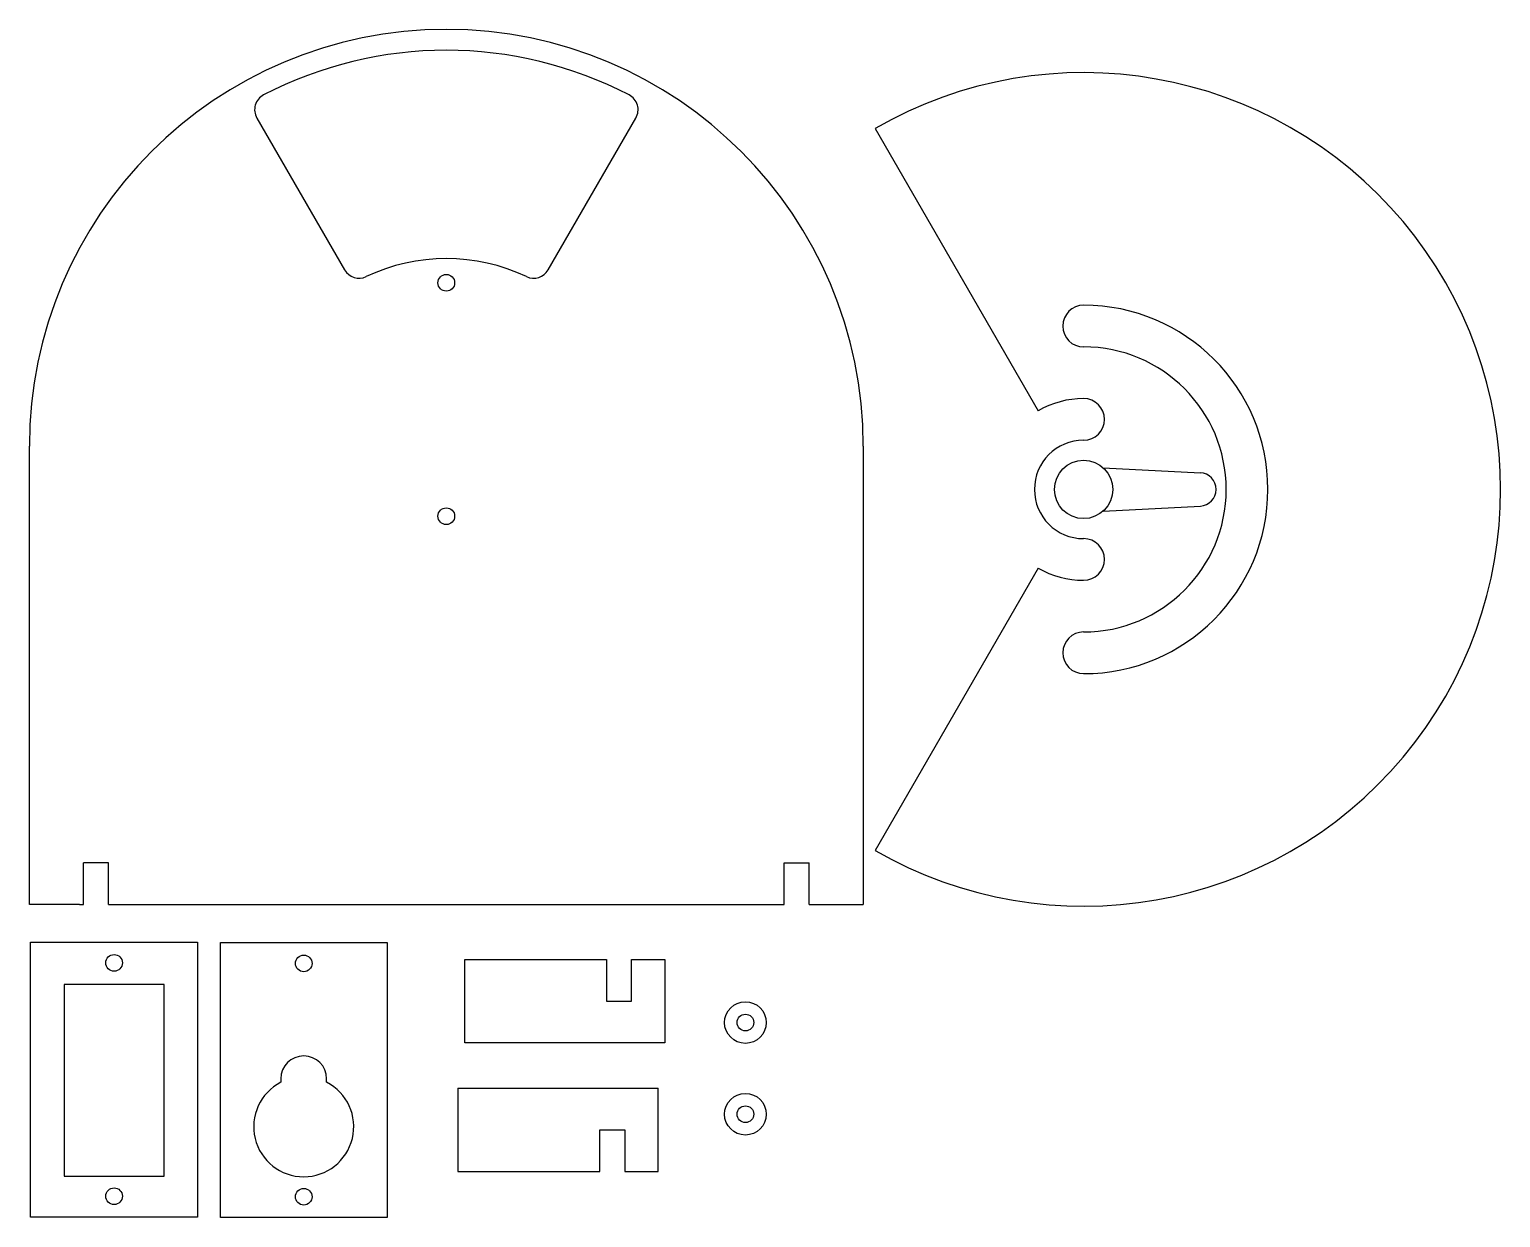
# Model space of a CAD drawing. Extents: x 5 to 181, y 135 to 278.
import ezdxf

# ---------------------------------------------------------------- set-up
doc = ezdxf.new("R2010")
doc.units = 0
doc.header["$LTSCALE"] = 10
doc.layers.get('0').update_dxf_attribs({"linetype": 'CONTINUOUS'})
doc.layers.add('Layer_1', color=7, linetype='CONTINUOUS')

msp = doc.modelspace()

# ---------------------------------------------------------------- linework, layer by layer
at = {"color": 1, "linetype": 'CONTINUOUS'}
for p, q in [((32.22, 266.96), (42.74, 248.74)), ((67.16, 248.74), (77.68, 266.96)), ((106.38, 265.7), (125.93, 231.84)), ((4.96, 172.59), (4.95, 227.59)), ((104.95, 227.59), (104.95, 172.59)), ((125.93, 212.96), (106.38, 179.1)), ((14.45, 177.59), (11.45, 177.59)), ((10.95, 172.59), (4.96, 172.59))]:
    msp.add_line(p, q, dxfattribs=at)
at = {"color": 7, "linetype": 'CONTINUOUS'}
for p, q in [((35.1, 151.69), (35.1, 151.27)), ((40.6, 151.27), (40.6, 151.69))]:
    msp.add_line(p, q, dxfattribs=at)
at = {"color": 7, "linetype": 'CONTINUOUS', "flags": 128}
msp.add_lwpolyline([(25.1, 135.1), (5.1, 135.1), (5.1, 168.1), (25.1, 168.1)], dxfattribs=at)
for points in [[(47.85, 135.04), (27.85, 135.04), (27.85, 168.04), (47.85, 168.04), (47.85, 135.04)], [(9.1, 140), (21.1, 140), (21.1, 163), (9.1, 163), (9.1, 140)]]:
    msp.add_lwpolyline(points, close=True, dxfattribs=at)
at = {"color": 1, "linetype": 'CONTINUOUS', "flags": 128}
msp.add_lwpolyline([(57.15, 165.99), (74.15, 165.99), (74.15, 160.99), (77.15, 160.99), (77.15, 165.99), (81.15, 165.99), (81.15, 155.99), (57.15, 155.99), (57.15, 165.99)], close=True, dxfattribs=at)
msp.add_lwpolyline([(56.35, 150.56), (56.35, 140.56), (73.35, 140.56), (73.35, 145.56), (76.35, 145.56), (76.35, 140.56), (80.35, 140.56), (80.35, 150.56)], dxfattribs=at)
at = {"color": 1, "linetype": 'CONTINUOUS'}
for centre, radius in [((54.95, 247.19), 1), ((131.38, 222.4), 3.5), ((54.95, 219.19), 1)]:
    msp.add_circle(centre, radius, dxfattribs=at)
at = {"color": 7, "linetype": 'CONTINUOUS'}
for centre, radius in [((15.1, 165.6), 1), ((37.85, 165.54), 1), ((90.82, 158.44), 2.5), ((90.82, 158.44), 1), ((90.82, 147.44), 2.5), ((90.82, 147.44), 1), ((15.1, 137.6), 1), ((37.85, 137.54), 1)]:
    msp.add_circle(centre, radius, dxfattribs=at)
at = {"color": 1, "linetype": 'CONTINUOUS'}
for centre, radius, start, end in [((54.95, 227.59), 50, 0, 180), ((54.95, 227.59), 47.5, 62.5193, 117.4807), ((131.38, 222.4), 50, 240, 120), ((54.95, 227.59), 22.5, 64.6824, 115.3176), ((131.38, 242), 2.5, 90, 270), ((131.38, 222.4), 22.1, 270, 90), ((131.38, 222.4), 17.1, 270, 90), ((131.38, 222.4), 10.9, 90, 120), ((131.38, 230.8), 2.5, 270, 90), ((131.38, 222.4), 5.9, 90, 270), ((131.38, 214), 2.5, 270, 90), ((131.38, 222.4), 10.9, 240, 270), ((131.38, 202.8), 2.5, 90, 270)]:
    msp.add_arc(centre, radius, start, end, dxfattribs=at)
at = {"color": 7, "linetype": 'CONTINUOUS'}
for centre, radius, start, end in [((37.85, 151.69), 2.75, 0, 180), ((37.85, 145.94), 6, 117.2796, 62.7204)]:
    msp.add_arc(centre, radius, start, end, dxfattribs=at)
at = {"layer": 'Layer_1', "color": 1, "linetype": 'CONTINUOUS'}
for p, q in [((133.73, 225), (145.39, 224.4)), ((133.73, 219.8), (145.39, 220.4)), ((11.45, 172.59), (11.45, 177.59)), ((14.45, 172.59), (14.45, 177.59)), ((95.45, 172.59), (95.45, 177.59)), ((95.45, 177.59), (98.45, 177.59)), ((98.45, 172.59), (98.45, 177.59)), ((10.95, 172.59), (11.45, 172.59)), ((14.45, 172.59), (95.45, 172.59)), ((98.45, 172.59), (104.95, 172.59))]:
    msp.add_line(p, q, dxfattribs=at)
at = {"layer": 'Layer_1', "color": 7, "linetype": 'CONTINUOUS'}
for p, q in [((25.1, 168.1), (25.1, 135.1)), ((56.35, 150.56), (80.35, 150.56))]:
    msp.add_line(p, q, dxfattribs=at)
at = {"layer": 'Layer_1', "color": 1, "linetype": 'CONTINUOUS'}
for centre, start, end in [((33.96, 267.96), 117.4807, 210), ((75.95, 267.96), 330, 62.5193), ((44.48, 249.74), 210, 295.3176), ((65.43, 249.74), 244.6824, 330), ((145.28, 222.4), 272.9588, 87.0412)]:
    msp.add_arc(centre, 2, start, end, dxfattribs=at)

doc.saveas('drawing.dxf')
